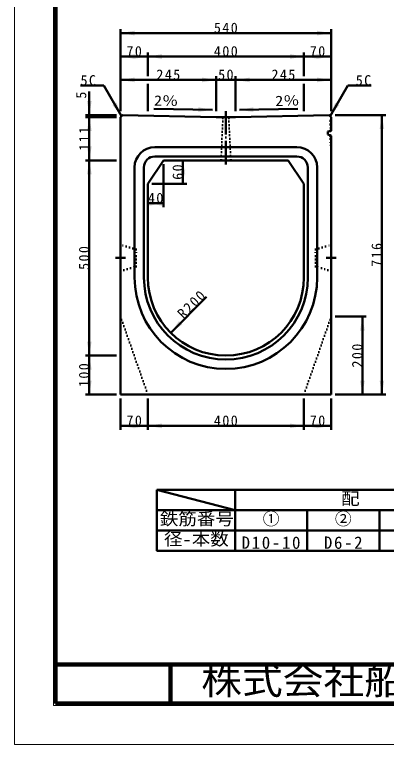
# Model space of a CAD drawing. Units: millimetres, scale not verified. Extents: x -2102 to 2102, y -1485 to 1485.
# Drawn here: x -2102 to -1149, y -1485 to 384 of the extents above; entities that cross this region are included whole.
import ezdxf
from ezdxf.enums import TextEntityAlignment as Align

# ---------------------------------------------------------------- set-up
doc = ezdxf.new("R2010")
doc.units = ezdxf.units.MM
doc.header["$LTSCALE"] = 5
doc.header["$PDMODE"] = 32
doc.header["$PDSIZE"] = 2.5
doc.linetypes.add('DOTTED', pattern=[1.75, 0.25, -1.5])
doc.linetypes.add('LONG_DASHED_DOTTED', pattern=[15.25, 12, -1.5, 0.25, -1.5])
doc.layers.add('0-0_V-nasSTD', color=7, linetype='Continuous', lineweight=35)
doc.layers.add('0-1_0', color=7, linetype='Continuous', lineweight=50)
doc.styles.add('ＭＳ ゴシック', font='')
doc.styles.get('ＭＳ ゴシック').set_extended_font_data('MS Gothic')

msp = doc.modelspace()

# ---------------------------------------------------------------- linework, layer by layer
at = {"layer": '0-0_V-nasSTD', "lineweight": 100}
for p, q in [((-1997.5, 1380), (-1997.5, -1380)), ((-1702.5, -1280), (-1702.5, -1380)), ((-1997.5, -1380), (1997.5, -1380))]:
    msp.add_line(p, q, dxfattribs=at)
at = {"layer": '0-0_V-nasSTD', "lineweight": 50}
for p, q in [((-1760.948, 206.857), (-1760.948, 136.857)), ((-1360.948, 206.857), (-1360.948, 136.857)), ((-1737.5, -833), (-1537.5, -885)), ((-1352.5, -833), (-1537.5, -833)), ((-1167.5, -833), (-1352.5, -833)), ((-982.5, -833), (-1167.5, -833)), ((-1737.5, -885), (-1737.5, -937)), ((-1537.5, -885), (-1352.5, -885)), ((-1352.5, -885), (-1167.5, -885)), ((-1167.5, -885), (-982.5, -885))]:
    msp.add_line(p, q, dxfattribs=at)
at = {"layer": '0-0_V-nasSTD', "lineweight": 18}
for points in [[(-2102.5, -1485), (-2102.5, 1485), (2102.5, 1485), (2102.5, -1485)], [(-2002.5, -1385), (-2002.5, 1385), (2002.5, 1385), (2002.5, -1385)]]:
    msp.add_lwpolyline(points, close=True, dxfattribs=at)
at = {"layer": '0-0_V-nasSTD', "lineweight": 50}
for points in [[(-1737.5, -833), (-1737.5, -885), (-1572.5, -885)], [(-1537.5, -885), (-1537.5, -833), (-1737.5, -833)], [(-1537.5, -937), (-1537.5, -885), (-1737.5, -885)], [(-1537.5, -885), (-1537.5, -937), (-1352.5, -937), (-1352.5, -885), (-1352.5, -937), (-1167.5, -937), (-1167.5, -885), (-1167.5, -937), (-982.5, -937), (-982.5, -885), (-982.5, -937)], [(-1537.5, -937), (-1537.5, -989), (-1352.5, -989), (-1352.5, -937), (-1352.5, -989), (-1167.5, -989), (-1167.5, -937), (-1167.5, -989), (-982.5, -989), (-982.5, -937), (-982.5, -989)]]:
    msp.add_lwpolyline(points, dxfattribs=at)
msp.add_lwpolyline([(-1737.5, -937), (-1737.5, -989), (-1537.5, -989), (-1537.5, -937)], close=True, dxfattribs=at)
at = {"layer": '0-0_V-nasSTD'}
for points in [[(-1830.948, 336.857), (-1794.948, 330.857), (-1794.948, 342.857)], [(-1326.948, 330.857), (-1326.948, 342.857), (-1290.948, 336.857)], [(-1830.948, 276.857), (-1794.948, 270.857), (-1794.948, 282.857)], [(-1796.948, 270.857), (-1796.948, 282.857), (-1760.948, 276.857)], [(-1760.948, 276.857), (-1724.948, 270.857), (-1724.948, 282.857)], [(-1396.948, 270.857), (-1396.948, 282.857), (-1360.948, 276.857)], [(-1360.948, 276.857), (-1324.948, 270.857), (-1324.948, 282.857)], [(-1326.948, 270.857), (-1326.948, 282.857), (-1290.948, 276.857)], [(-1830.948, 216.857), (-1794.948, 210.857), (-1794.948, 222.857)], [(-1621.948, 210.857), (-1621.948, 222.857), (-1585.948, 216.857)], [(-1535.948, 216.857), (-1499.948, 210.857), (-1499.948, 222.857)], [(-1326.948, 210.857), (-1326.948, 222.857), (-1290.948, 216.857)], [(-1916.948, 162.857), (-1910.948, 126.857), (-1904.948, 162.857)], [(-1851.645, 152.534), (-1841.252, 158.534), (-1828.448, 124.357)], [(-1293.448, 124.357), (-1280.645, 158.534), (-1270.252, 152.534)], [(-1631.68, 134.823), (-1631.43, 146.821), (-1595.563, 140.072)], [(-1526.334, 140.072), (-1490.467, 146.821), (-1490.217, 134.823)], [(-1916.948, 85.857), (-1910.948, 121.857), (-1904.948, 85.857)], [(-1166.948, 90.857), (-1160.948, 126.857), (-1154.948, 90.857)], [(-1916.948, 46.857), (-1910.948, 10.857), (-1904.948, 46.857)], [(-1916.948, -25.143), (-1910.948, 10.857), (-1904.948, -25.143)], [(-1676.948, -25.143), (-1670.948, 10.857), (-1664.948, -25.143)], [(-1676.948, -13.143), (-1670.948, -49.143), (-1664.948, -13.143)], [(-1760.948, -99.143), (-1724.948, -105.143), (-1724.948, -93.143)], [(-1756.948, -105.143), (-1756.948, -93.143), (-1720.948, -99.143)], [(-1216.948, -425.143), (-1210.948, -389.143), (-1204.948, -425.143)], [(-1702.37, -430.565), (-1681.157, -400.866), (-1672.671, -409.351)], [(-1916.948, -453.143), (-1910.948, -489.143), (-1904.948, -453.143)], [(-1916.948, -525.143), (-1910.948, -489.143), (-1904.948, -525.143)], [(-1916.948, -553.143), (-1910.948, -589.143), (-1904.948, -553.143)], [(-1216.948, -553.143), (-1210.948, -589.143), (-1204.948, -553.143)], [(-1166.948, -553.143), (-1160.948, -589.143), (-1154.948, -553.143)], [(-1830.948, -669.143), (-1794.948, -675.143), (-1794.948, -663.143)], [(-1796.948, -675.143), (-1796.948, -663.143), (-1760.948, -669.143)], [(-1760.948, -669.143), (-1724.948, -675.143), (-1724.948, -663.143)], [(-1396.948, -675.143), (-1396.948, -663.143), (-1360.948, -669.143)], [(-1360.948, -669.143), (-1324.948, -675.143), (-1324.948, -663.143)], [(-1326.948, -675.143), (-1326.948, -663.143), (-1290.948, -669.143)]]:
    msp.add_solid(points, dxfattribs=at)
at = {"layer": '0-1_0'}
for p, q in [((-1830.948, 136.857), (-1830.948, 346.857)), ((-1830.948, 336.857), (-1290.948, 336.857)), ((-1290.948, 136.857), (-1290.948, 346.857)), ((-1760.948, 226.857), (-1760.948, 286.857)), ((-1360.948, 226.857), (-1360.948, 286.857)), ((-1585.948, 136.857), (-1585.948, 226.857)), ((-1535.948, 136.857), (-1535.948, 226.857)), ((-1585.948, 216.857), (-1830.948, 216.857)), ((-1585.948, 216.857), (-1535.948, 216.857)), ((-1535.948, 216.857), (-1290.948, 216.857)), ((-1933.448, 202.299), (-1873.448, 202.299)), ((-1873.448, 202.299), (-1828.448, 124.357)), ((-1248.448, 202.299), (-1293.448, 124.357)), ((-1248.448, 202.299), (-1188.448, 202.299)), ((-1910.948, 186.857), (-1910.948, 126.857)), ((-1595.563, 140.072), (-1745.53, 143.197)), ((-1526.334, 140.072), (-1376.367, 143.197)), ((-1840.948, 126.857), (-1920.948, 126.857)), ((-1840.948, 121.857), (-1920.948, 121.857)), ((-1910.948, 121.857), (-1910.948, 126.857)), ((-1910.948, 10.857), (-1910.948, 121.857)), ((-1830.948, -589.143), (-1830.948, 121.857)), ((-1585.948, 121.857), (-1535.948, 121.857)), ((-1290.948, 121.857), (-1290.948, 86.872)), ((-1280.948, 126.857), (-1150.948, 126.857)), ((-1160.948, -589.143), (-1160.948, 126.857)), ((-1299.948, 84.857), (-1290.948, 86.872)), ((-1299.948, 76.857), (-1299.948, 84.857)), ((-1299.948, 76.857), (-1290.948, 73.499)), ((-1290.948, -589.143), (-1290.948, 73.499)), ((-1742.948, 44.857), (-1378.948, 44.857)), ((-1742.948, 20.857), (-1378.948, 20.857)), ((-1840.948, 10.857), (-1920.948, 10.857)), ((-1720.948, 10.857), (-1760.948, -49.143)), ((-1720.948, 10.857), (-1400.948, 10.857)), ((-1720.948, 0.857), (-1720.948, -109.143)), ((-1670.948, -49.143), (-1670.948, 10.857)), ((-1573.448, 10.857), (-1548.448, 10.857)), ((-1400.948, 10.857), (-1360.948, -49.143)), ((-1794.948, -39.143), (-1794.948, -7.143)), ((-1770.948, -39.143), (-1770.948, -7.143)), ((-1350.948, -7.143), (-1350.948, -39.143)), ((-1326.948, -7.143), (-1326.948, -39.143)), ((-1794.948, -289.143), (-1794.948, -39.143)), ((-1770.948, -289.143), (-1770.948, -39.143)), ((-1760.948, -49.143), (-1760.948, -289.143)), ((-1750.948, -49.143), (-1660.948, -49.143)), ((-1360.948, -49.143), (-1360.948, -289.143)), ((-1350.948, -39.143), (-1350.948, -289.143)), ((-1326.948, -39.143), (-1326.948, -289.143)), ((-1760.948, -99.143), (-1720.948, -99.143)), ((-1702.37, -430.565), (-1610.446, -338.641)), ((-1280.948, -389.143), (-1200.948, -389.143)), ((-1210.948, -589.143), (-1210.948, -389.143)), ((-1840.948, -489.143), (-1920.948, -489.143)), ((-1840.948, -589.143), (-1920.948, -589.143)), ((-1830.948, -589.143), (-1290.948, -589.143)), ((-1280.948, -589.143), (-1150.948, -589.143)), ((-1830.948, -599.143), (-1830.948, -679.143)), ((-1760.948, -599.143), (-1760.948, -679.143)), ((-1360.948, -599.143), (-1360.948, -679.143)), ((-1290.948, -599.143), (-1290.948, -679.143)), ((-1830.948, -669.143), (-1760.948, -669.143)), ((-1760.948, -669.143), (-1360.948, -669.143)), ((-1360.948, -669.143), (-1290.948, -669.143))]:
    msp.add_line(p, q, dxfattribs=at)
at = {"layer": '0-1_0', "linetype": 'LONG_DASHED_DOTTED'}
for p, q in [((-1560.948, 136.857), (-1560.948, -4.143)), ((-1818.448, -239.143), (-1843.448, -239.143)), ((-1303.448, -239.143), (-1278.448, -239.143))]:
    msp.add_line(p, q, dxfattribs=at)
at = {"layer": '0-1_0', "linetype": 'DOTTED'}
for p, q in [((-1568.448, 118.857), (-1573.448, 10.857)), ((-1553.448, 118.857), (-1548.448, 10.857)), ((-1293.248, 111.857), (-1290.948, 114.157)), ((-1293.248, 111.857), (-1293.248, 86.357)), ((-1330.948, -217.643), (-1290.948, -205.643)), ((-1330.948, -260.643), (-1330.948, -217.643)), ((-1290.948, -205.643), (-1290.948, -272.643)), ((-1290.948, -272.643), (-1330.948, -260.643)), ((-1830.948, -389.143), (-1760.948, -589.143)), ((-1290.948, -389.143), (-1360.948, -589.143))]:
    msp.add_line(p, q, dxfattribs=at)
at = {"layer": '0-1_0', "lineweight": 100}
msp.add_line((-1997.5, -1280), (1997.5, -1280), dxfattribs=at)
at = {"layer": '0-1_0'}
for points in [[(-1830.948, 276.857), (-1760.948, 276.857), (-1360.948, 276.857), (-1290.948, 276.857)], [(-1585.948, 121.857), (-1825.948, 126.857), (-1830.948, 121.857)], [(-1535.948, 121.857), (-1295.948, 126.857), (-1290.948, 121.857)], [(-1910.948, -589.143), (-1910.948, -489.143), (-1910.948, 10.857)]]:
    msp.add_lwpolyline(points, dxfattribs=at)
at = {"layer": '0-1_0', "linetype": 'DOTTED'}
for points in [[(-1568.448, 118.857), (-1571.448, 121.857), (-1550.448, 121.857)], [(-1568.448, 118.857), (-1553.448, 118.857), (-1550.448, 121.857)], [(-1293.248, 74.357), (-1293.248, 51.857), (-1290.948, 49.557)]]:
    msp.add_lwpolyline(points, dxfattribs=at)
msp.add_lwpolyline([(-1790.948, -217.643), (-1830.948, -205.643), (-1830.948, -272.643), (-1790.948, -260.643)], close=True, dxfattribs=at)
at = {"layer": '0-1_0'}
for centre, radius, start, end in [((-1742.948, -7.143), 52, 90, 180), ((-1378.948, -7.143), 52, 0, 90), ((-1742.948, -7.143), 28, 90, 180), ((-1378.948, -7.143), 28, 0, 90), ((-1560.948, -289.143), 234, 180, 270), ((-1560.948, -289.143), 210, 180, 270), ((-1560.948, -289.143), 200, 180, 270), ((-1560.948, -289.143), 200, 270, 0), ((-1560.948, -289.143), 210, 270, 0), ((-1560.948, -289.143), 234, 270, 0)]:
    msp.add_arc(centre, radius, start, end, dxfattribs=at)
for p in [(-1293.248, 86.357), (-1293.248, 74.357)]:
    msp.add_point(p, dxfattribs=at)

# ---------------------------------------------------------------- texts
at = {"layer": '0-0_V-nasSTD', "style": 'ＭＳ ゴシック'}
msp.add_text('5', height=26.39, rotation=90, dxfattribs=at).set_placement((-1910.948, 168.857), align=Align.BOTTOM_LEFT)
at = {"layer": '0-0_V-nasSTD', "style": 'ＭＳ ゴシック', "width": 1.15}
for rotation, p in [(358.807, (-1745.53, 143.197)), (1.193, (-1433.954, 141.997))]:
    msp.add_text('2％', height=26.39, rotation=rotation, dxfattribs=at).set_placement(p, align=Align.BOTTOM_LEFT)
at = {"layer": '0-0_V-nasSTD', "style": 'ＭＳ ゴシック', "width": 1.1}
for s, height, p in [('配\u3000\u3000\u3000\u3000\u3000\u3000\u3000\u3000\u3000\u3000筋', 31.67, (-1265.46, -880.6)), ('鉄筋番号', 31.67, (-1730.38, -932.6)), ('径-本数', 31.67, (-1719.58, -984.6)), ('株式会社船生コンクリート工業', 69.65, (-1624.221, -1377.45))]:
    msp.add_text(s, height=height, dxfattribs=at).set_placement(p, align=Align.BOTTOM_LEFT)
at = {"layer": '0-0_V-nasSTD', "style": 'ＭＳ ゴシック'}
for s, p in [('①', (-1466.6, -932.6)), ('②', (-1281.6, -932.6))]:
    msp.add_text(s, height=31.67, dxfattribs=at).set_placement(p, align=Align.BOTTOM_LEFT)
at = {"layer": '0-0_V-nasSTD', "attachment_point": 7, "style": 'ＭＳ ゴシック'}
for s, insert, char_height in [('\\T1.2;540', (-1591.548, 336.857), 26.39), ('\\T1.2;70', (-1815.748, 276.857), 26.39), ('\\T1.2;400', (-1591.548, 276.857), 26.39), ('\\T1.2;70', (-1345.748, 276.857), 26.39), ('\\T1.2;245', (-1739.048, 216.857), 26.39), ('\\T1.2;50', (-1580.748, 216.857), 26.39), ('\\T1.2;245', (-1444.048, 216.857), 26.39), ('\\T1.2;5C', (-1933.448, 202.299), 26.39), ('\\T1.2;5C', (-1228.048, 202.299), 26.39), ('\\T1.2;40', (-1760.748, -99.143), 26.39), ('\\T1.2;70', (-1815.748, -669.143), 26.39), ('\\T1.2;400', (-1591.548, -669.143), 26.39), ('\\T1.2;70', (-1345.748, -669.143), 26.39), ('\\T1.2;D10-10', (-1520.6, -984.6), 31.67), ('\\T1.2;D6-2', (-1309.68, -984.6), 31.67)]:
    msp.add_mtext(s, dxfattribs=dict(at, insert=insert, char_height=char_height))
at = {"layer": '0-0_V-nasSTD', "char_height": 26.39, "attachment_point": 7, "style": 'ＭＳ ゴシック'}
for s, insert, rotation in [('\\T1.2;111', (-1910.948, 35.757), 90), ('\\T1.2;60', (-1670.948, -38.943), 90), ('\\T1.2;716', (-1160.948, -261.743), 90), ('\\T1.2;500', (-1910.948, -269.743), 90), ('\\T1.2;R200', (-1668.994, -397.189), 45), ('\\T1.2;200', (-1210.948, -519.743), 90), ('\\T1.2;100', (-1910.948, -569.743), 90)]:
    msp.add_mtext(s, dxfattribs=dict(at, insert=insert, rotation=rotation))

doc.saveas('drawing.dxf')
